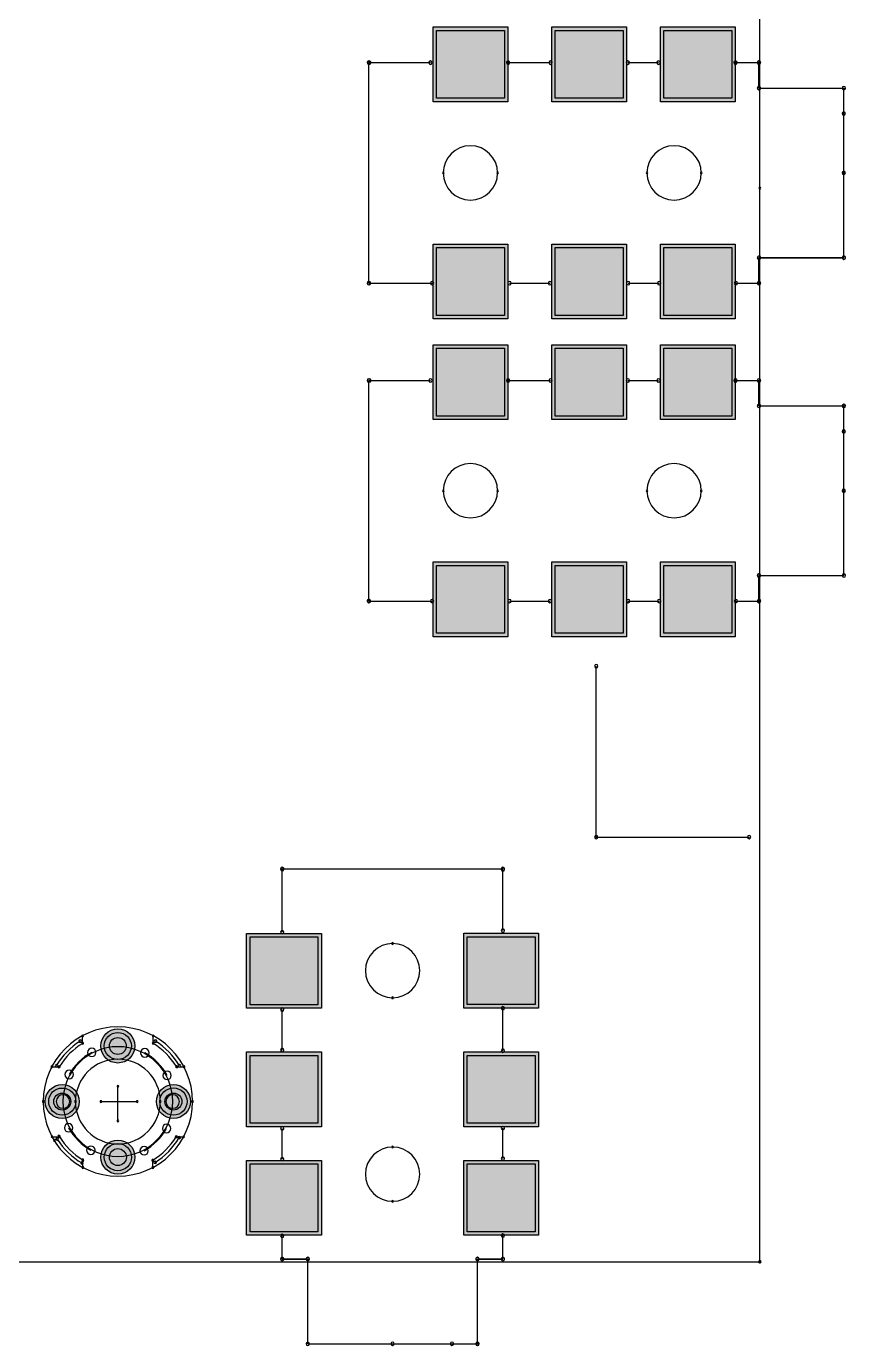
# Model space of a CAD drawing. Header units: millimetres. Extents: x -16.3 to 57, y -39.6 to 27.9.
# Drawn here: x 32.89 to 57.03, y -39.61 to -0.72 of the extents above; entities that cross this region are included whole.
import ezdxf

# ---------------------------------------------------------------- set-up
doc = ezdxf.new("R2010")
doc.units = ezdxf.units.MM
doc.header["$MEASUREMENT"] = 0
for name, color, linetype in [('BottomLayer', 5, 'Continuous'), ('BottomOverlay', 54, 'Continuous'), ('BottomSolder', 6, 'Continuous'), ('Mechanical1', 6, 'Continuous'), ('MultiLayer', 9, 'Continuous'), ('PadHoleLayer', 156, 'Continuous'), ('TopLayer', 1, 'Continuous'), ('TopOverlay', 2, 'Continuous'), ('TopPaste', 8, 'Continuous'), ('TopSolder', 216, 'Continuous')]:
    doc.layers.add(name, color=color, linetype=linetype)

msp = doc.modelspace()

# ---------------------------------------------------------------- hatches: boundary and pattern name
at = {"layer": 'BottomLayer'}
h = msp.add_hatch(color=5, dxfattribs=at)
edge = h.paths.add_edge_path()
edge.add_arc((35.585, -30.777), 0.4, 0, 360)
h = msp.add_hatch(color=5, dxfattribs=at)
edge = h.paths.add_edge_path()
edge.add_arc((33.948, -32.416), 0.4, 0, 360)
h = msp.add_hatch(color=5, dxfattribs=at)
edge = h.paths.add_edge_path()
edge.add_arc((37.224, -32.415), 0.4, 0, 360)
h = msp.add_hatch(color=5, dxfattribs=at)
edge = h.paths.add_edge_path()
edge.add_arc((35.587, -34.053), 0.4, 0, 360)
at = {"layer": 'BottomSolder'}
h = msp.add_hatch(color=6, dxfattribs=at)
edge = h.paths.add_edge_path()
edge.add_arc((35.585, -30.777), 0.502, 0, 360)
h = msp.add_hatch(color=6, dxfattribs=at)
edge = h.paths.add_edge_path()
edge.add_arc((33.948, -32.416), 0.502, 0, 360)
h = msp.add_hatch(color=6, dxfattribs=at)
edge = h.paths.add_edge_path()
edge.add_arc((37.224, -32.415), 0.502, 0, 360)
h = msp.add_hatch(color=6, dxfattribs=at)
edge = h.paths.add_edge_path()
edge.add_arc((35.587, -34.053), 0.502, 0, 360)
at = {"layer": 'MultiLayer'}
h = msp.add_hatch(color=9, dxfattribs=at)
edge = h.paths.add_edge_path()
edge.add_arc((35.585, -30.777), 0.4, 0, 360)
h = msp.add_hatch(color=9, dxfattribs=at)
edge = h.paths.add_edge_path()
edge.add_arc((33.948, -32.416), 0.4, 0, 360)
h = msp.add_hatch(color=9, dxfattribs=at)
edge = h.paths.add_edge_path()
edge.add_arc((37.224, -32.415), 0.4, 0, 360)
h = msp.add_hatch(color=9, dxfattribs=at)
edge = h.paths.add_edge_path()
edge.add_arc((35.587, -34.053), 0.4, 0, 360)
at = {"layer": 'PadHoleLayer'}
h = msp.add_hatch(color=156, dxfattribs=at)
edge = h.paths.add_edge_path()
edge.add_arc((35.585, -30.777), 0.25, 0, 360)
h = msp.add_hatch(color=156, dxfattribs=at)
edge = h.paths.add_edge_path()
edge.add_arc((33.948, -32.416), 0.25, 0, 360)
h = msp.add_hatch(color=156, dxfattribs=at)
edge = h.paths.add_edge_path()
edge.add_arc((37.224, -32.415), 0.25, 0, 360)
h = msp.add_hatch(color=156, dxfattribs=at)
edge = h.paths.add_edge_path()
edge.add_arc((35.587, -34.053), 0.25, 0, 360)
at = {"layer": 'TopLayer'}
for points in [[(46.975, -0.841), (46.975, -2.841), (44.975, -2.841), (44.975, -0.841)], [(50.475, -0.841), (50.475, -2.841), (48.475, -2.841), (48.475, -0.841)], [(53.675, -0.841), (53.675, -2.841), (51.675, -2.841), (51.675, -0.841)], [(46.978, -7.241), (46.978, -9.241), (44.978, -9.241), (44.978, -7.241)], [(50.475, -7.241), (50.475, -9.241), (48.475, -9.241), (48.475, -7.241)], [(53.675, -7.241), (53.675, -9.241), (51.675, -9.241), (51.675, -7.241)], [(46.975, -10.211), (46.975, -12.211), (44.975, -12.211), (44.975, -10.211)], [(50.475, -10.211), (50.475, -12.211), (48.475, -12.211), (48.475, -10.211)], [(53.675, -10.211), (53.675, -12.211), (51.675, -12.211), (51.675, -10.211)], [(46.978, -16.611), (46.978, -18.611), (44.978, -18.611), (44.978, -16.611)], [(50.475, -16.611), (50.475, -18.611), (48.475, -18.611), (48.475, -16.611)], [(53.675, -16.611), (53.675, -18.611), (51.675, -18.611), (51.675, -16.611)], [(41.481, -29.56), (39.481, -29.56), (39.481, -27.56), (41.481, -27.56)], [(47.881, -29.556), (45.881, -29.556), (45.881, -27.556), (47.881, -27.556)], [(41.481, -33.056), (39.481, -33.056), (39.481, -31.056), (41.481, -31.056)], [(47.881, -33.056), (45.881, -33.056), (45.881, -31.056), (47.881, -31.056)], [(41.481, -36.256), (39.481, -36.256), (39.481, -34.256), (41.481, -34.256)], [(47.881, -36.256), (45.881, -36.256), (45.881, -34.256), (47.881, -34.256)]]:
    msp.add_hatch(color=1, dxfattribs=at).paths.add_polyline_path(points)
h = msp.add_hatch(color=1, dxfattribs=at)
edge = h.paths.add_edge_path()
edge.add_arc((35.585, -30.777), 0.4, 0, 360)
h = msp.add_hatch(color=1, dxfattribs=at)
edge = h.paths.add_edge_path()
edge.add_arc((33.948, -32.416), 0.4, 0, 360)
h = msp.add_hatch(color=1, dxfattribs=at)
edge = h.paths.add_edge_path()
edge.add_arc((37.224, -32.415), 0.4, 0, 360)
h = msp.add_hatch(color=1, dxfattribs=at)
edge = h.paths.add_edge_path()
edge.add_arc((35.587, -34.053), 0.4, 0, 360)
at = {"layer": 'TopPaste'}
for points in [[(46.975, -0.841), (46.975, -2.841), (44.975, -2.841), (44.975, -0.841)], [(50.475, -0.841), (50.475, -2.841), (48.475, -2.841), (48.475, -0.841)], [(53.675, -0.841), (53.675, -2.841), (51.675, -2.841), (51.675, -0.841)], [(46.978, -7.241), (46.978, -9.241), (44.978, -9.241), (44.978, -7.241)], [(50.475, -7.241), (50.475, -9.241), (48.475, -9.241), (48.475, -7.241)], [(53.675, -7.241), (53.675, -9.241), (51.675, -9.241), (51.675, -7.241)], [(46.975, -10.211), (46.975, -12.211), (44.975, -12.211), (44.975, -10.211)], [(50.475, -10.211), (50.475, -12.211), (48.475, -12.211), (48.475, -10.211)], [(53.675, -10.211), (53.675, -12.211), (51.675, -12.211), (51.675, -10.211)], [(46.978, -16.611), (46.978, -18.611), (44.978, -18.611), (44.978, -16.611)], [(50.475, -16.611), (50.475, -18.611), (48.475, -18.611), (48.475, -16.611)], [(53.675, -16.611), (53.675, -18.611), (51.675, -18.611), (51.675, -16.611)], [(41.481, -29.56), (39.481, -29.56), (39.481, -27.56), (41.481, -27.56)], [(47.881, -29.556), (45.881, -29.556), (45.881, -27.556), (47.881, -27.556)], [(41.481, -33.056), (39.481, -33.056), (39.481, -31.056), (41.481, -31.056)], [(47.881, -33.056), (45.881, -33.056), (45.881, -31.056), (47.881, -31.056)], [(41.481, -36.256), (39.481, -36.256), (39.481, -34.256), (41.481, -34.256)], [(47.881, -36.256), (45.881, -36.256), (45.881, -34.256), (47.881, -34.256)]]:
    msp.add_hatch(color=8, dxfattribs=at).paths.add_polyline_path(points)
at = {"layer": 'TopSolder'}
for points in [[(47.076, -0.739), (47.076, -2.942), (44.873, -2.942), (44.873, -0.739)], [(50.576, -0.739), (50.576, -2.942), (48.373, -2.942), (48.373, -0.739)], [(53.776, -0.739), (53.776, -2.942), (51.573, -2.942), (51.573, -0.739)], [(47.08, -7.139), (47.08, -9.342), (44.877, -9.342), (44.877, -7.139)], [(50.576, -7.139), (50.576, -9.342), (48.373, -9.342), (48.373, -7.139)], [(53.776, -7.139), (53.776, -9.342), (51.573, -9.342), (51.573, -7.139)], [(47.076, -10.109), (47.076, -12.312), (44.873, -12.312), (44.873, -10.109)], [(50.576, -10.109), (50.576, -12.312), (48.373, -12.312), (48.373, -10.109)], [(53.776, -10.109), (53.776, -12.312), (51.573, -12.312), (51.573, -10.109)], [(47.08, -16.509), (47.08, -18.712), (44.877, -18.712), (44.877, -16.509)], [(50.576, -16.509), (50.576, -18.712), (48.373, -18.712), (48.373, -16.509)], [(53.776, -16.509), (53.776, -18.712), (51.573, -18.712), (51.573, -16.509)], [(41.582, -29.661), (39.379, -29.661), (39.379, -27.458), (41.582, -27.458)], [(47.982, -29.658), (45.779, -29.658), (45.779, -27.454), (47.982, -27.454)], [(41.582, -33.158), (39.379, -33.158), (39.379, -30.954), (41.582, -30.954)], [(47.982, -33.158), (45.779, -33.158), (45.779, -30.954), (47.982, -30.954)], [(41.582, -36.358), (39.379, -36.358), (39.379, -34.154), (41.582, -34.154)], [(47.982, -36.358), (45.779, -36.358), (45.779, -34.154), (47.982, -34.154)]]:
    msp.add_hatch(color=216, dxfattribs=at).paths.add_polyline_path(points)
h = msp.add_hatch(color=216, dxfattribs=at)
edge = h.paths.add_edge_path()
edge.add_arc((35.585, -30.777), 0.502, 0, 360)
h = msp.add_hatch(color=216, dxfattribs=at)
edge = h.paths.add_edge_path()
edge.add_arc((33.948, -32.416), 0.502, 0, 360)
h = msp.add_hatch(color=216, dxfattribs=at)
edge = h.paths.add_edge_path()
edge.add_arc((37.224, -32.415), 0.502, 0, 360)
h = msp.add_hatch(color=216, dxfattribs=at)
edge = h.paths.add_edge_path()
edge.add_arc((35.587, -34.053), 0.502, 0, 360)

# ---------------------------------------------------------------- linework, layer by layer
at = {"layer": 'BottomLayer', "color": 5}
for centre in [(35.585, -30.777), (33.948, -32.416), (37.224, -32.415), (35.587, -34.053)]:
    msp.add_circle(centre, 0.4, dxfattribs=at)
at = {"layer": 'BottomLayer'}
for centre, radius, start, end in [((35.586, -32.415), 1.617, 0, 180), ((33.969, -32.415), 0.2, 0, 180), ((37.203, -32.415), 0.2, 0, 180), ((33.969, -32.415), 0.2, 180, 0), ((35.586, -32.415), 1.617, 180, 0), ((37.203, -32.415), 0.2, 180, 0)]:
    msp.add_arc(centre, radius, start, end, dxfattribs=at)
at = {"layer": 'BottomOverlay'}
for p, q in [((42.978, -8.289), (42.978, -1.79)), ((54.478, -2.54), (54.478, -1.79)), ((54.478, -2.54), (56.978, -2.54)), ((56.978, -7.539), (56.978, -2.539)), ((54.478, -8.289), (54.478, -7.539)), ((54.478, -7.539), (56.978, -7.539)), ((42.978, -17.659), (42.978, -11.16)), ((54.478, -11.91), (54.478, -11.16)), ((54.478, -11.91), (56.978, -11.91)), ((56.978, -16.909), (56.978, -11.909)), ((54.478, -16.909), (56.978, -16.909)), ((54.478, -17.659), (54.478, -16.909)), ((40.432, -25.56), (46.931, -25.56)), ((40.432, -37.06), (41.182, -37.06)), ((41.182, -39.56), (41.182, -37.06)), ((46.181, -39.56), (46.181, -37.06)), ((46.181, -37.06), (46.931, -37.06)), ((41.182, -39.56), (46.182, -39.56))]:
    msp.add_line(p, q, dxfattribs=at)
for centre, start, end in [((42.978, -1.79), 0, 180), ((42.978, -1.79), 180, 0), ((54.478, -1.79), 0, 180), ((54.478, -1.79), 180, 0), ((54.478, -2.54), 0, 180), ((54.478, -2.54), 0, 180), ((54.478, -2.54), 180, 0), ((54.478, -2.54), 180, 0), ((56.978, -2.539), 0, 180), ((56.978, -2.54), 0, 180), ((56.978, -2.539), 180, 0), ((56.978, -2.54), 180, 0), ((54.478, -7.539), 0, 180), ((54.478, -7.539), 0, 180), ((54.478, -7.539), 180, 0), ((54.478, -7.539), 180, 0), ((56.978, -7.539), 0, 180), ((56.978, -7.539), 0, 180), ((56.978, -7.539), 180, 0), ((56.978, -7.539), 180, 0), ((42.978, -8.289), 0, 180), ((42.978, -8.289), 180, 0), ((54.478, -8.289), 0, 180), ((54.478, -8.289), 180, 0), ((42.978, -11.16), 0, 180), ((42.978, -11.16), 180, 0), ((54.478, -11.16), 0, 180), ((54.478, -11.16), 180, 0), ((54.478, -11.91), 0, 180), ((54.478, -11.91), 0, 180), ((54.478, -11.91), 180, 0), ((54.478, -11.91), 180, 0), ((56.978, -11.909), 0, 180), ((56.978, -11.91), 0, 180), ((56.978, -11.909), 180, 0), ((56.978, -11.91), 180, 0), ((54.478, -16.909), 0, 180), ((54.478, -16.909), 0, 180), ((54.478, -16.909), 180, 0), ((54.478, -16.909), 180, 0), ((56.978, -16.909), 0, 180), ((56.978, -16.909), 0, 180), ((56.978, -16.909), 180, 0), ((56.978, -16.909), 180, 0), ((42.978, -17.659), 0, 180), ((42.978, -17.659), 180, 0), ((54.478, -17.659), 0, 180), ((54.478, -17.659), 180, 0), ((40.432, -25.56), 90, 270), ((40.432, -25.56), 270, 90), ((46.931, -25.56), 90, 270), ((46.931, -25.56), 270, 90), ((40.432, -37.06), 90, 270), ((40.432, -37.06), 270, 90), ((41.182, -37.06), 90, 270), ((41.182, -37.06), 90, 270), ((41.182, -37.06), 270, 90), ((41.182, -37.06), 270, 90), ((46.181, -37.06), 90, 270), ((46.181, -37.06), 90, 270), ((46.181, -37.06), 270, 90), ((46.181, -37.06), 270, 90), ((46.931, -37.06), 90, 270), ((46.931, -37.06), 270, 90), ((41.182, -39.56), 90, 270), ((41.182, -39.56), 90, 270), ((41.182, -39.56), 270, 90), ((41.182, -39.56), 270, 90), ((46.181, -39.56), 90, 270), ((46.182, -39.56), 90, 270), ((46.181, -39.56), 270, 90), ((46.182, -39.56), 270, 90)]:
    msp.add_arc(centre, 0.05, start, end, dxfattribs=at)
at = {"layer": 'BottomSolder', "color": 6}
for centre in [(35.585, -30.777), (33.948, -32.416), (37.224, -32.415), (35.587, -34.053)]:
    msp.add_circle(centre, 0.502, dxfattribs=at)
at = {"layer": 'BottomSolder'}
for centre, radius, start, end in [((35.586, -32.415), 1.642, 118, 151), ((34.815, -30.966), 0.125, 0, 180), ((34.815, -30.966), 0.125, 180, 0), ((36.382, -30.979), 0.125, 0, 180), ((36.382, -30.979), 0.125, 180, 0), ((35.586, -32.415), 1.642, 28, 61), ((34.15, -31.619), 0.125, 0, 180), ((34.15, -31.619), 0.125, 180, 0), ((37.036, -31.645), 0.125, 0, 180), ((37.036, -31.645), 0.125, 180, 0), ((34.136, -33.186), 0.125, 0, 180), ((34.136, -33.186), 0.125, 180, 0), ((35.586, -32.415), 1.642, 208, 241), ((35.586, -32.415), 1.642, 298, 331), ((37.022, -33.211), 0.125, 0, 180), ((37.022, -33.211), 0.125, 180, 0), ((34.79, -33.851), 0.125, 0, 180), ((36.357, -33.865), 0.125, 0, 180), ((34.79, -33.851), 0.125, 180, 0), ((36.357, -33.865), 0.125, 180, 0)]:
    msp.add_arc(centre, radius, start, end, dxfattribs=at)
at = {"layer": 'Mechanical1'}
for p, q in [((54.501, -37.132), (54.501, 27.858)), ((54.501, -37.142), (54.501, 11.078)), ((54.501, -37.142), (54.501, -5.492)), ((-16.259, -37.142), (54.51, -37.142)), ((13.211, -37.142), (54.491, -37.142))]:
    msp.add_line(p, q, dxfattribs=at)
for centre, radius, start, end in [((45.975, -5.04), 0.8, 0, 180), ((51.975, -5.04), 0.8, 0, 180), ((45.175, -5.04), 0.025, 0, 180), ((45.175, -5.04), 0.025, 180, 0), ((45.975, -5.04), 0.8, 180, 0), ((46.775, -5.04), 0.025, 0, 180), ((46.775, -5.04), 0.025, 180, 0), ((51.175, -5.04), 0.025, 0, 180), ((51.175, -5.04), 0.025, 180, 0), ((51.975, -5.04), 0.8, 180, 0), ((52.775, -5.04), 0.025, 0, 180), ((52.775, -5.04), 0.025, 180, 0), ((54.501, -5.492), 0.025, 0, 180), ((54.501, -5.492), 0.025, 180, 0), ((45.975, -14.41), 0.8, 0, 180), ((51.975, -14.41), 0.8, 0, 180), ((45.175, -14.41), 0.025, 0, 180), ((46.775, -14.41), 0.025, 0, 180), ((51.175, -14.41), 0.025, 0, 180), ((52.775, -14.41), 0.025, 0, 180), ((45.175, -14.41), 0.025, 180, 0), ((45.975, -14.41), 0.8, 180, 0), ((46.775, -14.41), 0.025, 180, 0), ((51.175, -14.41), 0.025, 180, 0), ((51.975, -14.41), 0.8, 180, 0), ((52.775, -14.41), 0.025, 180, 0), ((43.681, -28.556), 0.8, 90, 270), ((43.681, -27.756), 0.025, 90, 270), ((43.681, -27.756), 0.025, 270, 90), ((43.681, -28.556), 0.8, 270, 90), ((43.681, -29.356), 0.025, 90, 270), ((43.681, -29.356), 0.025, 270, 90), ((35.586, -32.415), 1.25, 0, 180), ((34.336, -32.415), 0.025, 0, 180), ((34.336, -32.415), 0.025, 180, 0), ((35.586, -32.415), 1.25, 180, 0), ((36.836, -32.415), 0.025, 0, 180), ((36.836, -32.415), 0.025, 180, 0), ((43.681, -34.556), 0.8, 90, 270), ((43.681, -33.756), 0.025, 90, 270), ((43.681, -33.756), 0.025, 270, 90), ((43.681, -34.556), 0.8, 270, 90), ((43.681, -35.356), 0.025, 90, 270), ((43.681, -35.356), 0.025, 270, 90), ((54.491, -37.142), 0.025, 0, 180), ((54.491, -37.142), 0.025, 180, 0), ((54.501, -37.132), 0.025, 0, 180), ((54.501, -37.142), 0.025, 0, 180), ((54.501, -37.142), 0.025, 0, 180), ((54.501, -37.132), 0.025, 180, 0), ((54.501, -37.142), 0.025, 180, 0), ((54.501, -37.142), 0.025, 180, 0), ((54.51, -37.142), 0.025, 0, 180), ((54.51, -37.142), 0.025, 0, 180), ((54.51, -37.142), 0.025, 180, 0), ((54.51, -37.142), 0.025, 180, 0), ((54.511, -37.142), 0.025, 0, 180), ((54.511, -37.142), 0.025, 180, 0)]:
    msp.add_arc(centre, radius, start, end, dxfattribs=at)
at = {"layer": 'MultiLayer', "color": 9}
for centre in [(35.585, -30.777), (33.948, -32.416), (37.224, -32.415), (35.587, -34.053)]:
    msp.add_circle(centre, 0.4, dxfattribs=at)
at = {"layer": 'PadHoleLayer', "color": 156}
for centre in [(35.585, -30.777), (33.948, -32.416), (37.224, -32.415), (35.587, -34.053)]:
    msp.add_circle(centre, 0.25, dxfattribs=at)
at = {"layer": 'TopLayer', "color": 1, "extrusion": (0, 0, -1)}
for p, q in [((44.975, -2.841), (44.975, -0.841)), ((44.975, -0.841), (46.975, -0.841)), ((46.975, -0.841), (46.975, -2.841)), ((48.475, -2.841), (48.475, -0.841)), ((48.475, -0.841), (50.475, -0.841)), ((50.475, -0.841), (50.475, -2.841)), ((51.675, -2.841), (51.675, -0.841)), ((51.675, -0.841), (53.675, -0.841)), ((53.675, -0.841), (53.675, -2.841)), ((46.975, -2.841), (44.975, -2.841)), ((50.475, -2.841), (48.475, -2.841)), ((53.675, -2.841), (51.675, -2.841)), ((44.978, -9.241), (44.978, -7.241)), ((44.978, -7.241), (46.978, -7.241)), ((46.978, -7.241), (46.978, -9.241)), ((48.475, -9.241), (48.475, -7.241)), ((48.475, -7.241), (50.475, -7.241)), ((50.475, -7.241), (50.475, -9.241)), ((51.675, -9.241), (51.675, -7.241)), ((51.675, -7.241), (53.675, -7.241)), ((53.675, -7.241), (53.675, -9.241)), ((46.978, -9.241), (44.978, -9.241)), ((50.475, -9.241), (48.475, -9.241)), ((53.675, -9.241), (51.675, -9.241)), ((44.975, -12.211), (44.975, -10.211)), ((44.975, -10.211), (46.975, -10.211)), ((46.975, -10.211), (46.975, -12.211)), ((48.475, -12.211), (48.475, -10.211)), ((48.475, -10.211), (50.475, -10.211)), ((50.475, -10.211), (50.475, -12.211)), ((51.675, -12.211), (51.675, -10.211)), ((51.675, -10.211), (53.675, -10.211)), ((53.675, -10.211), (53.675, -12.211)), ((46.975, -12.211), (44.975, -12.211)), ((50.475, -12.211), (48.475, -12.211)), ((53.675, -12.211), (51.675, -12.211)), ((44.978, -18.611), (44.978, -16.611)), ((44.978, -16.611), (46.978, -16.611)), ((46.978, -16.611), (46.978, -18.611)), ((48.475, -18.611), (48.475, -16.611)), ((48.475, -16.611), (50.475, -16.611)), ((50.475, -16.611), (50.475, -18.611)), ((51.675, -18.611), (51.675, -16.611)), ((51.675, -16.611), (53.675, -16.611)), ((53.675, -16.611), (53.675, -18.611)), ((46.978, -18.611), (44.978, -18.611)), ((50.475, -18.611), (48.475, -18.611)), ((53.675, -18.611), (51.675, -18.611)), ((39.481, -29.56), (39.481, -27.56)), ((39.481, -27.56), (41.481, -27.56)), ((41.481, -27.56), (41.481, -29.56)), ((45.881, -29.556), (45.881, -27.556)), ((45.881, -27.556), (47.881, -27.556)), ((47.881, -27.556), (47.881, -29.556)), ((41.481, -29.56), (39.481, -29.56)), ((47.881, -29.556), (45.881, -29.556)), ((39.481, -33.056), (39.481, -31.056)), ((39.481, -31.056), (41.481, -31.056)), ((41.481, -31.056), (41.481, -33.056)), ((45.881, -33.056), (45.881, -31.056)), ((45.881, -31.056), (47.881, -31.056)), ((47.881, -31.056), (47.881, -33.056)), ((41.481, -33.056), (39.481, -33.056)), ((47.881, -33.056), (45.881, -33.056)), ((39.481, -36.256), (39.481, -34.256)), ((39.481, -34.256), (41.481, -34.256)), ((41.481, -34.256), (41.481, -36.256)), ((45.881, -36.256), (45.881, -34.256)), ((45.881, -34.256), (47.881, -34.256)), ((47.881, -34.256), (47.881, -36.256)), ((41.481, -36.256), (39.481, -36.256)), ((47.881, -36.256), (45.881, -36.256))]:
    msp.add_line(p, q, dxfattribs=at)
at = {"layer": 'TopLayer', "color": 1}
for centre in [(35.585, -30.777), (33.948, -32.416), (37.224, -32.415), (35.587, -34.053)]:
    msp.add_circle(centre, 0.4, dxfattribs=at)
at = {"layer": 'TopLayer'}
for centre, radius, start, end in [((35.586, -32.415), 1.617, 0, 180), ((33.969, -32.415), 0.2, 0, 180), ((37.203, -32.415), 0.2, 0, 180), ((33.969, -32.415), 0.2, 180, 0), ((35.586, -32.415), 1.617, 180, 0), ((37.203, -32.415), 0.2, 180, 0)]:
    msp.add_arc(centre, radius, start, end, dxfattribs=at)
at = {"layer": 'TopOverlay'}
for p, q in [((42.978, -8.29), (42.978, -1.79)), ((42.995, -1.791), (44.795, -1.791)), ((47.085, -1.791), (48.335, -1.791)), ((50.615, -1.791), (51.515, -1.791)), ((53.785, -1.791), (54.475, -1.791)), ((54.475, -2.541), (54.475, -1.791)), ((54.478, -2.54), (54.478, -1.79)), ((54.478, -2.54), (56.978, -2.54)), ((56.975, -5.041), (56.975, -2.541)), ((56.978, -7.54), (56.978, -2.54)), ((56.975, -5.041), (56.975, -3.291)), ((54.475, -8.291), (54.475, -7.541)), ((54.478, -8.29), (54.478, -7.54)), ((54.478, -7.54), (56.978, -7.54)), ((42.985, -8.291), (44.845, -8.291)), ((47.125, -8.291), (48.315, -8.291)), ((50.625, -8.291), (51.535, -8.291)), ((53.795, -8.291), (54.475, -8.291)), ((42.978, -17.66), (42.978, -11.16)), ((42.995, -11.161), (44.795, -11.161)), ((47.085, -11.161), (48.335, -11.161)), ((50.615, -11.161), (51.515, -11.161)), ((53.785, -11.161), (54.475, -11.161)), ((54.475, -11.911), (54.475, -11.161)), ((54.478, -11.91), (54.478, -11.16)), ((54.478, -11.91), (56.978, -11.91)), ((56.975, -14.411), (56.975, -11.911)), ((56.978, -16.91), (56.978, -11.91)), ((56.975, -14.411), (56.975, -12.661)), ((54.475, -17.661), (54.475, -16.911)), ((54.478, -16.91), (56.978, -16.91)), ((54.478, -17.66), (54.478, -16.91)), ((42.985, -17.661), (44.845, -17.661)), ((47.125, -17.661), (48.315, -17.661)), ((50.625, -17.661), (51.535, -17.661)), ((53.795, -17.661), (54.475, -17.661)), ((49.681, -24.619), (49.681, -19.582)), ((49.681, -24.619), (54.184, -24.619)), ((40.431, -25.56), (46.931, -25.56)), ((40.431, -27.426), (40.431, -25.566)), ((46.931, -27.376), (46.931, -25.576)), ((40.431, -30.896), (40.431, -29.706)), ((46.931, -30.916), (46.931, -29.666)), ((34.547, -30.692), (34.547, -30.482)), ((36.627, -30.692), (36.627, -30.482)), ((33.637, -31.392), (33.847, -31.392)), ((37.327, -31.392), (37.537, -31.392)), ((35.586, -32.985), (35.586, -31.965)), ((35.086, -32.415), (36.156, -32.415)), ((33.717, -33.562), (33.847, -33.432)), ((40.431, -34.116), (40.431, -33.206)), ((46.931, -34.096), (46.931, -33.196)), ((33.647, -33.452), (33.857, -33.452)), ((37.317, -33.452), (37.527, -33.452)), ((34.557, -34.362), (34.557, -34.152)), ((36.617, -34.362), (36.617, -34.152)), ((40.431, -37.056), (40.431, -36.376)), ((46.931, -37.056), (46.931, -36.366)), ((40.431, -37.056), (41.181, -37.056)), ((40.431, -37.06), (41.181, -37.06)), ((41.181, -39.56), (41.181, -37.06)), ((46.181, -37.056), (46.931, -37.056)), ((46.181, -39.56), (46.181, -37.06)), ((46.181, -37.06), (46.931, -37.06)), ((41.181, -39.56), (46.181, -39.56)), ((43.681, -39.556), (45.431, -39.556)), ((43.681, -39.556), (46.181, -39.556))]:
    msp.add_line(p, q, dxfattribs=at)
for centre, radius, start, end in [((42.978, -1.79), 0.05, 0, 180), ((42.978, -1.79), 0.05, 180, 0), ((42.995, -1.791), 0.05, 0, 180), ((42.995, -1.791), 0.05, 180, 0), ((44.795, -1.791), 0.05, 0, 180), ((44.795, -1.791), 0.05, 180, 0), ((47.085, -1.791), 0.05, 0, 180), ((47.085, -1.791), 0.05, 180, 0), ((48.335, -1.791), 0.05, 0, 180), ((48.335, -1.791), 0.05, 180, 0), ((50.615, -1.791), 0.05, 0, 180), ((50.615, -1.791), 0.05, 180, 0), ((51.515, -1.791), 0.05, 0, 180), ((51.515, -1.791), 0.05, 180, 0), ((53.785, -1.791), 0.05, 0, 180), ((53.785, -1.791), 0.05, 180, 0), ((54.475, -1.791), 0.05, 0, 180), ((54.475, -1.791), 0.05, 0, 180), ((54.475, -1.791), 0.05, 180, 0), ((54.475, -1.791), 0.05, 180, 0), ((54.478, -1.79), 0.05, 0, 180), ((54.478, -1.79), 0.05, 180, 0), ((54.475, -2.541), 0.05, 0, 180), ((54.475, -2.541), 0.05, 180, 0), ((54.478, -2.54), 0.05, 0, 180), ((54.478, -2.54), 0.05, 0, 180), ((54.478, -2.54), 0.05, 180, 0), ((54.478, -2.54), 0.05, 180, 0), ((56.975, -2.541), 0.05, 0, 180), ((56.975, -2.541), 0.05, 180, 0), ((56.978, -2.54), 0.05, 0, 180), ((56.978, -2.54), 0.05, 0, 180), ((56.978, -2.54), 0.05, 180, 0), ((56.978, -2.54), 0.05, 180, 0), ((56.975, -3.291), 0.05, 0, 180), ((56.975, -3.291), 0.05, 180, 0), ((56.975, -5.041), 0.05, 0, 180), ((56.975, -5.041), 0.05, 0, 180), ((56.975, -5.041), 0.05, 180, 0), ((56.975, -5.041), 0.05, 180, 0), ((54.475, -7.541), 0.05, 0, 180), ((54.475, -7.541), 0.05, 180, 0), ((54.478, -7.54), 0.05, 0, 180), ((54.478, -7.54), 0.05, 0, 180), ((54.478, -7.54), 0.05, 180, 0), ((54.478, -7.54), 0.05, 180, 0), ((56.978, -7.54), 0.05, 0, 180), ((56.978, -7.54), 0.05, 0, 180), ((56.978, -7.54), 0.05, 180, 0), ((56.978, -7.54), 0.05, 180, 0), ((42.978, -8.29), 0.05, 0, 180), ((42.978, -8.29), 0.05, 180, 0), ((42.985, -8.291), 0.05, 0, 180), ((42.985, -8.291), 0.05, 180, 0), ((44.845, -8.291), 0.05, 0, 180), ((44.845, -8.291), 0.05, 180, 0), ((47.125, -8.291), 0.05, 0, 180), ((47.125, -8.291), 0.05, 180, 0), ((48.315, -8.291), 0.05, 0, 180), ((48.315, -8.291), 0.05, 180, 0), ((50.625, -8.291), 0.05, 0, 180), ((50.625, -8.291), 0.05, 180, 0), ((51.535, -8.291), 0.05, 0, 180), ((51.535, -8.291), 0.05, 180, 0), ((53.795, -8.291), 0.05, 0, 180), ((53.795, -8.291), 0.05, 180, 0), ((54.475, -8.291), 0.05, 0, 180), ((54.475, -8.291), 0.05, 0, 180), ((54.475, -8.291), 0.05, 180, 0), ((54.475, -8.291), 0.05, 180, 0), ((54.478, -8.29), 0.05, 0, 180), ((54.478, -8.29), 0.05, 180, 0), ((42.978, -11.16), 0.05, 0, 180), ((42.978, -11.16), 0.05, 180, 0), ((42.995, -11.161), 0.05, 0, 180), ((42.995, -11.161), 0.05, 180, 0), ((44.795, -11.161), 0.05, 0, 180), ((44.795, -11.161), 0.05, 180, 0), ((47.085, -11.161), 0.05, 0, 180), ((47.085, -11.161), 0.05, 180, 0), ((48.335, -11.161), 0.05, 0, 180), ((48.335, -11.161), 0.05, 180, 0), ((50.615, -11.161), 0.05, 0, 180), ((50.615, -11.161), 0.05, 180, 0), ((51.515, -11.161), 0.05, 0, 180), ((51.515, -11.161), 0.05, 180, 0), ((53.785, -11.161), 0.05, 0, 180), ((53.785, -11.161), 0.05, 180, 0), ((54.475, -11.161), 0.05, 0, 180), ((54.475, -11.161), 0.05, 0, 180), ((54.475, -11.161), 0.05, 180, 0), ((54.475, -11.161), 0.05, 180, 0), ((54.478, -11.16), 0.05, 0, 180), ((54.478, -11.16), 0.05, 180, 0), ((54.475, -11.911), 0.05, 0, 180), ((54.475, -11.911), 0.05, 180, 0), ((54.478, -11.91), 0.05, 0, 180), ((54.478, -11.91), 0.05, 0, 180), ((54.478, -11.91), 0.05, 180, 0), ((54.478, -11.91), 0.05, 180, 0), ((56.975, -11.911), 0.05, 0, 180), ((56.975, -11.911), 0.05, 180, 0), ((56.978, -11.91), 0.05, 0, 180), ((56.978, -11.91), 0.05, 0, 180), ((56.978, -11.91), 0.05, 180, 0), ((56.978, -11.91), 0.05, 180, 0), ((56.975, -12.661), 0.05, 0, 180), ((56.975, -12.661), 0.05, 180, 0), ((56.975, -14.411), 0.05, 0, 180), ((56.975, -14.411), 0.05, 0, 180), ((56.975, -14.411), 0.05, 180, 0), ((56.975, -14.411), 0.05, 180, 0), ((54.475, -16.911), 0.05, 0, 180), ((54.475, -16.911), 0.05, 180, 0), ((54.478, -16.91), 0.05, 0, 180), ((54.478, -16.91), 0.05, 0, 180), ((54.478, -16.91), 0.05, 180, 0), ((54.478, -16.91), 0.05, 180, 0), ((56.978, -16.91), 0.05, 0, 180), ((56.978, -16.91), 0.05, 0, 180), ((56.978, -16.91), 0.05, 180, 0), ((56.978, -16.91), 0.05, 180, 0), ((42.978, -17.66), 0.05, 0, 180), ((42.978, -17.66), 0.05, 180, 0), ((42.985, -17.661), 0.05, 0, 180), ((42.985, -17.661), 0.05, 180, 0), ((44.845, -17.661), 0.05, 0, 180), ((44.845, -17.661), 0.05, 180, 0), ((47.125, -17.661), 0.05, 0, 180), ((47.125, -17.661), 0.05, 180, 0), ((48.315, -17.661), 0.05, 0, 180), ((48.315, -17.661), 0.05, 180, 0), ((50.625, -17.661), 0.05, 0, 180), ((50.625, -17.661), 0.05, 180, 0), ((51.535, -17.661), 0.05, 0, 180), ((51.535, -17.661), 0.05, 180, 0), ((53.795, -17.661), 0.05, 0, 180), ((53.795, -17.661), 0.05, 180, 0), ((54.475, -17.661), 0.05, 0, 180), ((54.475, -17.661), 0.05, 0, 180), ((54.475, -17.661), 0.05, 180, 0), ((54.475, -17.661), 0.05, 180, 0), ((54.478, -17.66), 0.05, 0, 180), ((54.478, -17.66), 0.05, 180, 0), ((49.681, -19.582), 0.05, 0, 180), ((49.681, -19.582), 0.05, 180, 0), ((49.681, -24.619), 0.05, 0, 180), ((49.681, -24.619), 0.05, 0, 180), ((49.681, -24.619), 0.05, 180, 0), ((49.681, -24.619), 0.05, 180, 0), ((54.184, -24.619), 0.05, 0, 180), ((54.184, -24.619), 0.05, 180, 0), ((40.431, -25.56), 0.05, 90, 270), ((40.431, -25.566), 0.05, 90, 270), ((40.431, -25.56), 0.05, 270, 90), ((40.431, -25.566), 0.05, 270, 90), ((46.931, -25.56), 0.05, 90, 270), ((46.931, -25.576), 0.05, 90, 270), ((46.931, -25.56), 0.05, 270, 90), ((46.931, -25.576), 0.05, 270, 90), ((40.431, -27.426), 0.05, 90, 270), ((40.431, -27.426), 0.05, 270, 90), ((46.931, -27.376), 0.05, 90, 270), ((46.931, -27.376), 0.05, 270, 90), ((40.431, -29.706), 0.05, 90, 270), ((40.431, -29.706), 0.05, 270, 90), ((46.931, -29.666), 0.05, 90, 270), ((46.931, -29.666), 0.05, 270, 90), ((35.586, -32.415), 2.2, 0, 180), ((35.587, -32.412), 2.095, 122, 150), ((35.587, -32.422), 2.01, 121, 149), ((34.477, -30.636), 0.0375, 0, 180), ((34.477, -30.636), 0.0375, 180, 0), ((34.547, -30.482), 0.025, 0, 180), ((34.547, -30.482), 0.025, 180, 0), ((34.547, -30.692), 0.025, 0, 180), ((34.547, -30.692), 0.025, 180, 0), ((34.552, -30.699), 0.025, 0, 180), ((34.552, -30.699), 0.025, 180, 0), ((36.622, -30.699), 0.025, 0, 180), ((36.622, -30.699), 0.025, 180, 0), ((36.627, -30.482), 0.025, 0, 180), ((36.627, -30.482), 0.025, 180, 0), ((36.627, -30.692), 0.025, 0, 180), ((36.627, -30.692), 0.025, 180, 0), ((35.587, -32.422), 2.01, 31, 59), ((36.697, -30.636), 0.0375, 0, 180), ((36.697, -30.636), 0.0375, 180, 0), ((35.587, -32.412), 2.095, 30, 58), ((40.431, -30.896), 0.05, 90, 270), ((40.431, -30.896), 0.05, 270, 90), ((46.931, -30.916), 0.05, 90, 270), ((46.931, -30.916), 0.05, 270, 90), ((33.637, -31.392), 0.025, 0, 180), ((33.637, -31.392), 0.025, 180, 0), ((33.773, -31.365), 0.0375, 0, 180), ((33.773, -31.365), 0.0375, 180, 0), ((33.847, -31.392), 0.025, 0, 180), ((33.847, -31.392), 0.025, 180, 0), ((33.864, -31.387), 0.025, 0, 180), ((33.864, -31.387), 0.025, 180, 0), ((37.31, -31.387), 0.025, 0, 180), ((37.31, -31.387), 0.025, 180, 0), ((37.327, -31.392), 0.025, 0, 180), ((37.327, -31.392), 0.025, 180, 0), ((37.401, -31.365), 0.0375, 0, 180), ((37.401, -31.365), 0.0375, 180, 0), ((37.537, -31.392), 0.025, 0, 180), ((37.537, -31.392), 0.025, 180, 0), ((35.586, -31.965), 0.025, 0, 180), ((35.586, -31.965), 0.025, 180, 0), ((33.386, -32.415), 0.025, 0, 180), ((33.386, -32.415), 0.025, 180, 0), ((35.586, -32.415), 2.2, 180, 0), ((35.086, -32.415), 0.025, 0, 180), ((35.086, -32.415), 0.025, 180, 0), ((36.156, -32.415), 0.025, 0, 180), ((36.156, -32.415), 0.025, 180, 0), ((37.786, -32.415), 0.025, 0, 180), ((37.786, -32.415), 0.025, 180, 0), ((35.586, -32.985), 0.025, 0, 180), ((35.586, -32.985), 0.025, 180, 0), ((33.647, -33.452), 0.025, 0, 180), ((33.847, -33.432), 0.025, 0, 180), ((33.847, -33.432), 0.025, 180, 0), ((33.857, -33.452), 0.025, 0, 180), ((33.864, -33.447), 0.025, 0, 180), ((37.3, -33.457), 0.025, 0, 180), ((37.317, -33.452), 0.025, 0, 180), ((37.391, -33.479), 0.0375, 0, 180), ((37.527, -33.452), 0.025, 0, 180), ((40.431, -33.206), 0.05, 90, 270), ((40.431, -33.206), 0.05, 270, 90), ((46.931, -33.196), 0.05, 90, 270), ((46.931, -33.196), 0.05, 270, 90), ((33.647, -33.452), 0.025, 180, 0), ((33.717, -33.562), 0.025, 0, 180), ((33.717, -33.562), 0.025, 180, 0), ((33.801, -33.522), 0.0375, 0, 180), ((33.801, -33.522), 0.0375, 180, 0), ((35.577, -32.412), 2.095, 212, 240), ((33.857, -33.452), 0.025, 180, 0), ((33.864, -33.447), 0.025, 180, 0), ((35.587, -32.412), 2.01, 211, 239), ((35.577, -32.422), 2.01, 301, 329), ((35.577, -32.432), 2.095, 302, 330), ((37.3, -33.457), 0.025, 180, 0), ((37.317, -33.452), 0.025, 180, 0), ((37.391, -33.479), 0.0375, 180, 0), ((37.527, -33.452), 0.025, 180, 0), ((34.53, -34.226), 0.0375, 0, 180), ((34.552, -34.135), 0.025, 0, 180), ((34.552, -34.135), 0.025, 180, 0), ((34.557, -34.152), 0.025, 0, 180), ((34.557, -34.152), 0.025, 180, 0), ((36.612, -34.145), 0.025, 0, 180), ((36.612, -34.145), 0.025, 180, 0), ((36.617, -34.152), 0.025, 0, 180), ((36.617, -34.152), 0.025, 180, 0), ((36.687, -34.208), 0.0375, 0, 180), ((36.687, -34.208), 0.0375, 180, 0), ((40.431, -34.116), 0.05, 90, 270), ((40.431, -34.116), 0.05, 270, 90), ((46.931, -34.096), 0.05, 90, 270), ((46.931, -34.096), 0.05, 270, 90), ((34.53, -34.226), 0.0375, 180, 0), ((34.557, -34.362), 0.025, 0, 180), ((34.557, -34.362), 0.025, 180, 0), ((36.617, -34.362), 0.025, 0, 180), ((36.617, -34.362), 0.025, 180, 0), ((40.431, -36.376), 0.05, 90, 270), ((40.431, -36.376), 0.05, 270, 90), ((46.931, -36.366), 0.05, 90, 270), ((46.931, -36.366), 0.05, 270, 90), ((40.431, -37.056), 0.05, 90, 270), ((40.431, -37.056), 0.05, 90, 270), ((40.431, -37.06), 0.05, 90, 270), ((40.431, -37.056), 0.05, 270, 90), ((40.431, -37.056), 0.05, 270, 90), ((40.431, -37.06), 0.05, 270, 90), ((41.181, -37.056), 0.05, 90, 270), ((41.181, -37.06), 0.05, 90, 270), ((41.181, -37.06), 0.05, 90, 270), ((41.181, -37.056), 0.05, 270, 90), ((41.181, -37.06), 0.05, 270, 90), ((41.181, -37.06), 0.05, 270, 90), ((46.181, -37.056), 0.05, 90, 270), ((46.181, -37.06), 0.05, 90, 270), ((46.181, -37.06), 0.05, 90, 270), ((46.181, -37.056), 0.05, 270, 90), ((46.181, -37.06), 0.05, 270, 90), ((46.181, -37.06), 0.05, 270, 90), ((46.931, -37.056), 0.05, 90, 270), ((46.931, -37.056), 0.05, 90, 270), ((46.931, -37.06), 0.05, 90, 270), ((46.931, -37.056), 0.05, 270, 90), ((46.931, -37.056), 0.05, 270, 90), ((46.931, -37.06), 0.05, 270, 90), ((41.181, -39.56), 0.05, 90, 270), ((41.181, -39.56), 0.05, 90, 270), ((41.181, -39.56), 0.05, 270, 90), ((41.181, -39.56), 0.05, 270, 90), ((43.681, -39.556), 0.05, 90, 270), ((43.681, -39.556), 0.05, 90, 270), ((43.681, -39.556), 0.05, 270, 90), ((43.681, -39.556), 0.05, 270, 90), ((45.431, -39.556), 0.05, 90, 270), ((45.431, -39.556), 0.05, 270, 90), ((46.181, -39.556), 0.05, 90, 270), ((46.181, -39.56), 0.05, 90, 270), ((46.181, -39.56), 0.05, 90, 270), ((46.181, -39.556), 0.05, 270, 90), ((46.181, -39.56), 0.05, 270, 90), ((46.181, -39.56), 0.05, 270, 90)]:
    msp.add_arc(centre, radius, start, end, dxfattribs=at)
at = {"layer": 'TopPaste', "color": 8, "extrusion": (0, 0, -1)}
for p, q in [((44.975, -2.841), (44.975, -0.841)), ((44.975, -0.841), (46.975, -0.841)), ((46.975, -0.841), (46.975, -2.841)), ((48.475, -2.841), (48.475, -0.841)), ((48.475, -0.841), (50.475, -0.841)), ((50.475, -0.841), (50.475, -2.841)), ((51.675, -2.841), (51.675, -0.841)), ((51.675, -0.841), (53.675, -0.841)), ((53.675, -0.841), (53.675, -2.841)), ((46.975, -2.841), (44.975, -2.841)), ((50.475, -2.841), (48.475, -2.841)), ((53.675, -2.841), (51.675, -2.841)), ((44.978, -9.241), (44.978, -7.241)), ((44.978, -7.241), (46.978, -7.241)), ((46.978, -7.241), (46.978, -9.241)), ((48.475, -9.241), (48.475, -7.241)), ((48.475, -7.241), (50.475, -7.241)), ((50.475, -7.241), (50.475, -9.241)), ((51.675, -9.241), (51.675, -7.241)), ((51.675, -7.241), (53.675, -7.241)), ((53.675, -7.241), (53.675, -9.241)), ((46.978, -9.241), (44.978, -9.241)), ((50.475, -9.241), (48.475, -9.241)), ((53.675, -9.241), (51.675, -9.241)), ((44.975, -12.211), (44.975, -10.211)), ((44.975, -10.211), (46.975, -10.211)), ((46.975, -10.211), (46.975, -12.211)), ((48.475, -12.211), (48.475, -10.211)), ((48.475, -10.211), (50.475, -10.211)), ((50.475, -10.211), (50.475, -12.211)), ((51.675, -12.211), (51.675, -10.211)), ((51.675, -10.211), (53.675, -10.211)), ((53.675, -10.211), (53.675, -12.211)), ((46.975, -12.211), (44.975, -12.211)), ((50.475, -12.211), (48.475, -12.211)), ((53.675, -12.211), (51.675, -12.211)), ((44.978, -18.611), (44.978, -16.611)), ((44.978, -16.611), (46.978, -16.611)), ((46.978, -16.611), (46.978, -18.611)), ((48.475, -18.611), (48.475, -16.611)), ((48.475, -16.611), (50.475, -16.611)), ((50.475, -16.611), (50.475, -18.611)), ((51.675, -18.611), (51.675, -16.611)), ((51.675, -16.611), (53.675, -16.611)), ((53.675, -16.611), (53.675, -18.611)), ((46.978, -18.611), (44.978, -18.611)), ((50.475, -18.611), (48.475, -18.611)), ((53.675, -18.611), (51.675, -18.611)), ((39.481, -29.56), (39.481, -27.56)), ((39.481, -27.56), (41.481, -27.56)), ((41.481, -27.56), (41.481, -29.56)), ((45.881, -29.556), (45.881, -27.556)), ((45.881, -27.556), (47.881, -27.556)), ((47.881, -27.556), (47.881, -29.556)), ((41.481, -29.56), (39.481, -29.56)), ((47.881, -29.556), (45.881, -29.556)), ((39.481, -33.056), (39.481, -31.056)), ((39.481, -31.056), (41.481, -31.056)), ((41.481, -31.056), (41.481, -33.056)), ((45.881, -33.056), (45.881, -31.056)), ((45.881, -31.056), (47.881, -31.056)), ((47.881, -31.056), (47.881, -33.056)), ((41.481, -33.056), (39.481, -33.056)), ((47.881, -33.056), (45.881, -33.056)), ((39.481, -36.256), (39.481, -34.256)), ((39.481, -34.256), (41.481, -34.256)), ((41.481, -34.256), (41.481, -36.256)), ((45.881, -36.256), (45.881, -34.256)), ((45.881, -34.256), (47.881, -34.256)), ((47.881, -34.256), (47.881, -36.256)), ((41.481, -36.256), (39.481, -36.256)), ((47.881, -36.256), (45.881, -36.256))]:
    msp.add_line(p, q, dxfattribs=at)
at = {"layer": 'TopSolder', "color": 216, "extrusion": (0, 0, -1)}
for p, q in [((44.873, -2.942), (44.873, -0.739)), ((44.873, -0.739), (47.076, -0.739)), ((47.076, -0.739), (47.076, -2.942)), ((48.373, -2.942), (48.373, -0.739)), ((48.373, -0.739), (50.576, -0.739)), ((50.576, -0.739), (50.576, -2.942)), ((51.573, -2.942), (51.573, -0.739)), ((51.573, -0.739), (53.776, -0.739)), ((53.776, -0.739), (53.776, -2.942)), ((47.076, -2.942), (44.873, -2.942)), ((50.576, -2.942), (48.373, -2.942)), ((53.776, -2.942), (51.573, -2.942)), ((44.877, -9.342), (44.877, -7.139)), ((44.877, -7.139), (47.08, -7.139)), ((47.08, -7.139), (47.08, -9.342)), ((48.373, -9.342), (48.373, -7.139)), ((48.373, -7.139), (50.576, -7.139)), ((50.576, -7.139), (50.576, -9.342)), ((51.573, -9.342), (51.573, -7.139)), ((51.573, -7.139), (53.776, -7.139)), ((53.776, -7.139), (53.776, -9.342)), ((47.08, -9.342), (44.877, -9.342)), ((50.576, -9.342), (48.373, -9.342)), ((53.776, -9.342), (51.573, -9.342)), ((44.873, -12.312), (44.873, -10.109)), ((44.873, -10.109), (47.076, -10.109)), ((47.076, -10.109), (47.076, -12.312)), ((48.373, -12.312), (48.373, -10.109)), ((48.373, -10.109), (50.576, -10.109)), ((50.576, -10.109), (50.576, -12.312)), ((51.573, -12.312), (51.573, -10.109)), ((51.573, -10.109), (53.776, -10.109)), ((53.776, -10.109), (53.776, -12.312)), ((47.076, -12.312), (44.873, -12.312)), ((50.576, -12.312), (48.373, -12.312)), ((53.776, -12.312), (51.573, -12.312)), ((44.877, -18.712), (44.877, -16.509)), ((44.877, -16.509), (47.08, -16.509)), ((47.08, -16.509), (47.08, -18.712)), ((48.373, -18.712), (48.373, -16.509)), ((48.373, -16.509), (50.576, -16.509)), ((50.576, -16.509), (50.576, -18.712)), ((51.573, -18.712), (51.573, -16.509)), ((51.573, -16.509), (53.776, -16.509)), ((53.776, -16.509), (53.776, -18.712)), ((47.08, -18.712), (44.877, -18.712)), ((50.576, -18.712), (48.373, -18.712)), ((53.776, -18.712), (51.573, -18.712)), ((39.379, -29.661), (39.379, -27.458)), ((39.379, -27.458), (41.582, -27.458)), ((41.582, -27.458), (41.582, -29.661)), ((45.779, -29.658), (45.779, -27.454)), ((45.779, -27.454), (47.982, -27.454)), ((47.982, -27.454), (47.982, -29.658)), ((41.582, -29.661), (39.379, -29.661)), ((47.982, -29.658), (45.779, -29.658)), ((39.379, -33.158), (39.379, -30.954)), ((39.379, -30.954), (41.582, -30.954)), ((41.582, -30.954), (41.582, -33.158)), ((45.779, -33.158), (45.779, -30.954)), ((45.779, -30.954), (47.982, -30.954)), ((47.982, -30.954), (47.982, -33.158)), ((41.582, -33.158), (39.379, -33.158)), ((47.982, -33.158), (45.779, -33.158)), ((39.379, -36.358), (39.379, -34.154)), ((39.379, -34.154), (41.582, -34.154)), ((41.582, -34.154), (41.582, -36.358)), ((45.779, -36.358), (45.779, -34.154)), ((45.779, -34.154), (47.982, -34.154)), ((47.982, -34.154), (47.982, -36.358)), ((41.582, -36.358), (39.379, -36.358)), ((47.982, -36.358), (45.779, -36.358))]:
    msp.add_line(p, q, dxfattribs=at)
at = {"layer": 'TopSolder', "color": 216}
for centre in [(35.585, -30.777), (33.948, -32.416), (37.224, -32.415), (35.587, -34.053)]:
    msp.add_circle(centre, 0.502, dxfattribs=at)
at = {"layer": 'TopSolder'}
for centre, radius, start, end in [((35.586, -32.415), 1.642, 118, 151), ((34.815, -30.966), 0.125, 0, 180), ((34.815, -30.966), 0.125, 180, 0), ((36.382, -30.979), 0.125, 0, 180), ((36.382, -30.979), 0.125, 180, 0), ((35.586, -32.415), 1.642, 28, 61), ((34.15, -31.619), 0.125, 0, 180), ((34.15, -31.619), 0.125, 180, 0), ((37.036, -31.645), 0.125, 0, 180), ((37.036, -31.645), 0.125, 180, 0), ((34.136, -33.186), 0.125, 0, 180), ((34.136, -33.186), 0.125, 180, 0), ((35.586, -32.415), 1.642, 208, 241), ((35.586, -32.415), 1.642, 298, 331), ((37.022, -33.211), 0.125, 0, 180), ((37.022, -33.211), 0.125, 180, 0), ((34.79, -33.851), 0.125, 0, 180), ((36.357, -33.865), 0.125, 0, 180), ((34.79, -33.851), 0.125, 180, 0), ((36.357, -33.865), 0.125, 180, 0)]:
    msp.add_arc(centre, radius, start, end, dxfattribs=at)

doc.saveas('drawing.dxf')
